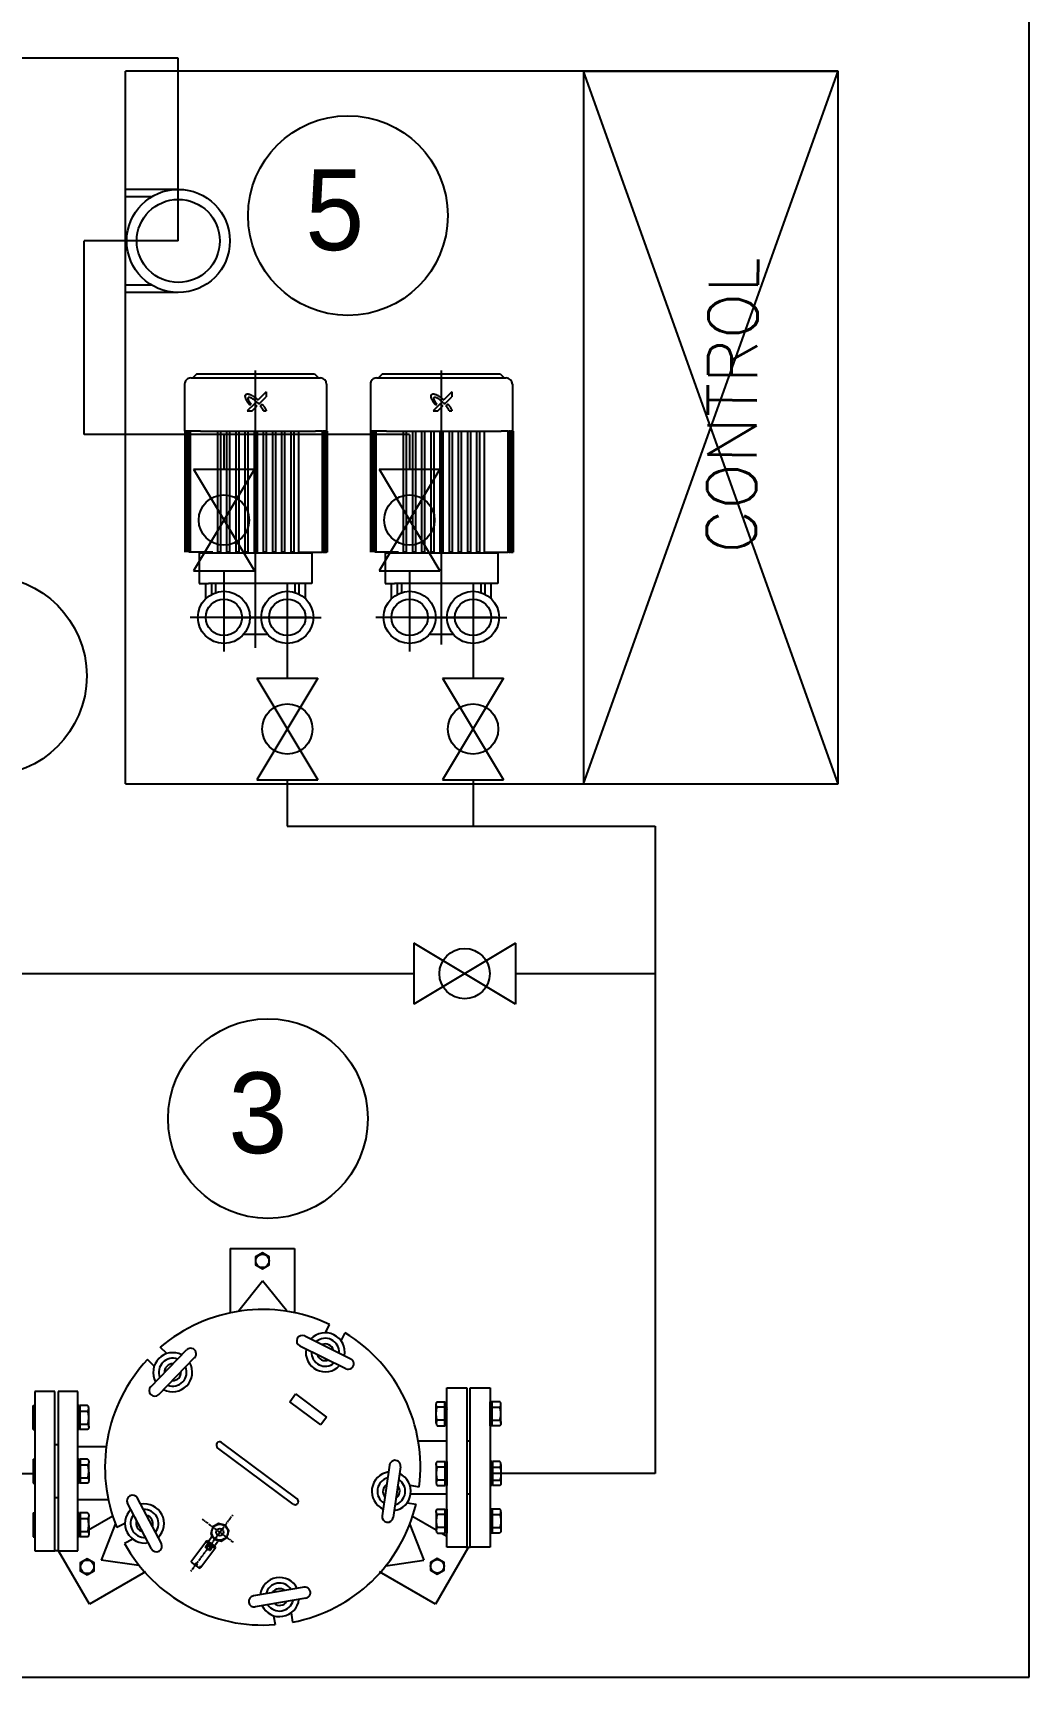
# Model space of a CAD drawing. Header units: millimetres. Extents: x 10903 to 284569, y 2319 to 62017.
# Drawn here: x 114386 to 115365, y 33196 to 34812 of the extents above; entities that cross this region are included whole.
import ezdxf

# ---------------------------------------------------------------- set-up
doc = ezdxf.new("R2010")
doc.units = ezdxf.units.MM
doc.linetypes.add('CENTER', pattern=[2, 1.25, -0.25, 0.25, -0.25])
for name, color, linetype in [('AREA', 2, 'Continuous'), ('CENTER', 8, 'CENTER'), ('GC', 2, 'Continuous'), ('UTIL-RO', 4, 'Continuous'), ('장비', 8, 'Continuous')]:
    doc.layers.add(name, color=color, linetype=linetype)
doc.layers.add('Library', color=210, linetype='Continuous', plot=False)
doc.styles.get("Standard").update_dxf_attribs({"font": 'simple.shx', "bigfont": 'whgtxt.shx'})
doc.styles.add('울릉도B', font='HYWULM.TTF')

# ---------------------------------------------------------------- blocks, each defined once
blk = doc.blocks.new('BA-8E')
for p, q in [((-6, 43), (-6, 42.5)), ((-6, 42.5), (-6, 15.5)), ((-6, 42.5), (-4.6, 42.5)), ((-5, 44), (5, 44)), ((-2, 42.5), (1.4, 42.5)), ((4.9, 42.5), (6, 42.5)), ((6, 43), (6, 42.5)), ((6, 42.5), (6, 15.5)), ((-3, 21.7), (-3, 17)), ((-2.7, 22), (2.7, 22)), ((-1.5, 22), (-1.5, 17.3)), ((1.5, 22), (1.5, 17.3)), ((3, 21.7), (3, 17)), ((-6, 17), (6, 17)), ((-6, 15.5), (6, 15.5)), ((-4, 15.5), (-4, 9.7)), ((-4, 15.2), (4, 15.2)), ((-3, 17.3), (3, 17.3)), ((4, 15.5), (4, 9.7)), ((6, 17), (6, 15.5))]:
    blk.add_line(p, q)
blk.add_lwpolyline([(9.6, 0), (6.8, 6.8), (0, 9.6), (-6.8, 6.8), (-9.6, 0), (-6.8, -6.8), (0, -9.6), (6.8, -6.8)], close=True)
for radius in [8.6, 4]:
    blk.add_circle((0, 0), radius)
for centre, radius, start, end in [((-5, 43), 1, 90, 180), ((5, 43), 1, 0, 90), ((-2.7, 21.7), 0.3, 90, 180), ((2.7, 21.7), 0.3, 360, 90), ((-8, 9.7), 4, 328.8254, 0), ((8, 9.7), 4, 180, 211.1746)]:
    blk.add_arc(centre, radius, start, end)
at = {"layer": 'CENTER'}
for p, q in [((0, 52), (0, -23.2)), ((-18.5, 0), (23.7, 0))]:
    blk.add_line(p, q, dxfattribs=at)
blk = doc.blocks.new('A$C31BA1A71')
at = {"layer": 'Library'}
blk.add_lwpolyline([(10.7, 24.6), (0, 18.5), (0, 6.2), (10.7, 0), (21.3, 6.2), (21.3, 18.5)], close=True, dxfattribs=at)
blk.add_circle((10.7, 12.3), 10.4, dxfattribs=at)
blk = doc.blocks.new('RO SYSTEM')
for p, q in [((546.4, 234.5), (546.4, 268.7)), ((728.9, 234.5), (728.9, 268.7)), ((608.9, 163.2), (608.9, 208.9)), ((791.2, 163.2), (791.2, 208.9)), ((608.9, 29.3), (608.9, 63.4)), ((791.2, 29.3), (791.2, 63.4)), ((608.9, 29.3), (791.2, 29.3)), ((791.2, 29.3), (928.6, 29.3)), ((928.6, 29.3), (928.6, -160.9)), ((836, -160.9), (928.6, -160.9)), ((836, -160.9), (836, -340.3))]:
    blk.add_line(p, q)
at = {"color": 1}
for centre in [(747.9, 701.3), (1024.1, 266.4), (669.3, -185.8)]:
    blk.add_circle(centre, 98.1, dxfattribs=at)
at = {"layer": 'AREA'}
for p, q in [((725.2, 1187), (723.7, 1196.1)), ((742.4, 1189.7), (740.9, 1198.4)), ((710.7, 1172.5), (760.4, 1181.1)), ((551.6, 1123.2), (583.2, 1178.3)), ((583.2, 1178.3), (638.2, 1146.7)), ((712.5, 1161.7), (762.2, 1170.3)), ((727.2, 1175.3), (727.2, 1175.4)), ((744.3, 1178.2), (744.3, 1178.3)), ((868.4, 1146.5), (923.3, 1178.3)), ((923.3, 1178.3), (953.6, 1126.1)), ((632.1, 1140.7), (594.9, 1135)), ((608.6, 1100.2), (594.9, 1135)), ((874.8, 1140.5), (911.8, 1135)), ((898.2, 1099.9), (911.8, 1135)), ((529.6, 965.7), (529.6, 1122.3)), ((529.6, 1122.3), (549.2, 1122.3)), ((549.2, 1122.3), (549.2, 965.7)), ((552.4, 1122.3), (549.2, 1122.3)), ((553.3, 1122.3), (551.6, 1123.2)), ((552.4, 965.7), (552.4, 1122.3)), ((552.4, 1122.3), (572, 1122.3)), ((572, 1122.3), (572, 965.7)), ((852.6, 1118.9), (876.1, 1074.2)), ((862.3, 1124), (885.8, 1079.3)), ((880.6, 1114.6), (888.8, 1118.8)), ((934.6, 1126.1), (934.6, 969.5)), ((954.2, 1126.1), (934.6, 1126.1)), ((954.2, 969.5), (954.2, 1126.1)), ((954.2, 1126.1), (957.4, 1126.1)), ((957.4, 1126.1), (957.4, 969.5)), ((977, 1126.1), (957.4, 1126.1)), ((977, 969.5), (977, 1126.1)), ((519, 1087.6), (519, 1105.8)), ((520.3, 1108.5), (527.5, 1108.5)), ((527.5, 1103.1), (520.3, 1103.1)), ((527.5, 1084.9), (527.5, 1108.5)), ((528, 1084.9), (528, 1108.5)), ((528, 1108.5), (529.6, 1108.5)), ((529.4, 1103), (528.2, 1099)), ((529.4, 1101.4), (528.2, 1097.4)), ((529.6, 1084.9), (529.6, 1108.5)), ((577.3, 1108.5), (572, 1111.6)), ((573.6, 1108.5), (572, 1108.5)), ((572, 1084.9), (572, 1108.5)), ((572.2, 1103), (573.4, 1099)), ((572.2, 1101.4), (573.4, 1097.4)), ((573.6, 1084.9), (573.6, 1108.5)), ((574.1, 1084.9), (574.1, 1108.5)), ((581.3, 1108.5), (574.1, 1108.5)), ((574.1, 1103.1), (581.3, 1103.1)), ((582.5, 1087.6), (582.5, 1105.8)), ((606.7, 1091.7), (582.5, 1105.5)), ((870.1, 1109.1), (870.1, 1109.1)), ((888.4, 1099.1), (896.3, 1103.2)), ((924.1, 1105.4), (900.3, 1091.6)), ((924.1, 1092.4), (924, 1109.6)), ((925.3, 1112.3), (932.5, 1112.3)), ((932.5, 1106.9), (925.3, 1106.9)), ((932.5, 1088.7), (932.5, 1112.3)), ((933, 1110.6), (932.5, 1110.3)), ((933, 1088.7), (933, 1112.3)), ((933, 1112.3), (934.6, 1112.3)), ((934.4, 1106.9), (933.1, 1102.8)), ((934.4, 1105.3), (933.1, 1101.2)), ((934.6, 1088.7), (934.6, 1112.3)), ((978.6, 1112.3), (977, 1112.3)), ((977, 1088.7), (977, 1112.3)), ((977.2, 1106.9), (978.4, 1102.8)), ((977.2, 1105.3), (978.4, 1101.2)), ((978.6, 1088.7), (978.6, 1112.3)), ((527.5, 1090.3), (520.3, 1090.3)), ((520.3, 1084.9), (527.5, 1084.9)), ((528, 1084.9), (529.6, 1084.9)), ((573.6, 1084.9), (572, 1084.9)), ((574.1, 1090.3), (581.3, 1090.3)), ((581.3, 1084.9), (574.1, 1084.9)), ((617.6, 1043.3), (624.8, 1093.2)), ((628.5, 1041.7), (635.7, 1091.6)), ((878.1, 1093.7), (878.2, 1093.8)), ((924, 1091.4), (924, 1092.4)), ((932.5, 1094.1), (925.3, 1094.1)), ((925.3, 1088.7), (932.5, 1088.7)), ((933, 1088.7), (934.6, 1088.7)), ((978.6, 1088.7), (977, 1088.7)), ((552.4, 1070.1), (549.2, 1070.1)), ((549.2, 1070.1), (549.2, 1017.9)), ((607.7, 1070.1), (572, 1070.1)), ((572, 1070.1), (572, 1017.9)), ((611.1, 1078.8), (602.4, 1080.1)), ((622.7, 1077.1), (622.5, 1077.1)), ((719.3, 1074.9), (793.6, 1019.6)), ((723.1, 1080), (797.4, 1024.7)), ((904.7, 1076), (934.6, 1076)), ((934.6, 1073.9), (934.6, 1021.7)), ((954.2, 1073.9), (957.4, 1073.9)), ((957.4, 1073.9), (957.4, 1021.7)), ((519, 1041), (519, 1059.2)), ((520.3, 1061.9), (527.4, 1061.9)), ((527.4, 1056.5), (520.3, 1056.5)), ((527.4, 1038.3), (527.4, 1061.9)), ((528, 1038.3), (528, 1061.9)), ((528, 1061.9), (529.6, 1061.9)), ((529.4, 1056.4), (528.1, 1052.3)), ((529.4, 1054.8), (528.1, 1050.7)), ((529.6, 1038.3), (529.6, 1061.9)), ((573.6, 1061.9), (572, 1061.9)), ((572, 1038.3), (572, 1061.9)), ((572.2, 1056.4), (573.4, 1052.3)), ((572.2, 1054.8), (573.4, 1050.7)), ((573.6, 1038.3), (573.6, 1061.9)), ((574.1, 1038.3), (574.1, 1061.9)), ((581.3, 1061.9), (574.1, 1061.9)), ((574.1, 1056.5), (581.3, 1056.5)), ((582.5, 1041), (582.5, 1059.2)), ((608.4, 1061.6), (599.2, 1063)), ((620.1, 1059.9), (620, 1059.9)), ((752.7, 1050.1), (752.7, 1050.1)), ((924.1, 1039.7), (924, 1056.9)), ((925.3, 1059.6), (932.5, 1059.6)), ((932.5, 1054.2), (925.3, 1054.2)), ((932.5, 1036), (932.5, 1059.6)), ((933, 1036), (933, 1059.6)), ((933, 1059.6), (934.6, 1059.6)), ((934.4, 1054.2), (933.1, 1050.1)), ((934.4, 1052.5), (933.1, 1048.5)), ((934.6, 1036), (934.6, 1059.6)), ((978.6, 1059.6), (977, 1059.6)), ((977, 1036), (977, 1059.6)), ((977.2, 1054.2), (978.4, 1050.1)), ((977.2, 1052.5), (978.4, 1048.5)), ((978.6, 1036), (978.6, 1059.6)), ((527.4, 1043.7), (520.3, 1043.7)), ((520.3, 1038.3), (527.4, 1038.3)), ((528, 1038.3), (529.6, 1038.3)), ((573.6, 1038.3), (572, 1038.3)), ((574.1, 1043.7), (581.3, 1043.7)), ((581.3, 1038.3), (574.1, 1038.3)), ((924, 1038.7), (924, 1039.6)), ((932.5, 1041.4), (925.3, 1041.4)), ((925.3, 1036), (932.5, 1036)), ((933, 1036), (934.6, 1036)), ((978.6, 1036), (977, 1036)), ((552.4, 1017.9), (549.2, 1017.9)), ((599.7, 1017.9), (572, 1017.9)), ((906.8, 1023.8), (934.6, 1023.8)), ((954.2, 1021.7), (957.4, 1021.7)), ((520.3, 1003.1), (527.5, 1003.1)), ((527.5, 1003.1), (527.5, 979.5)), ((528, 1003.1), (528, 979.5)), ((528, 1003.1), (529.6, 1003.1)), ((529.6, 1003.1), (529.6, 979.5)), ((573.6, 1003.1), (572, 1003.1)), ((572, 1003.1), (572, 979.5)), ((573.6, 1003.1), (573.6, 979.5)), ((574.1, 1003.1), (574.1, 979.5)), ((581.3, 1003.1), (574.1, 1003.1)), ((690.3, 994.6), (696, 1002.2)), ((696, 1002.2), (726.5, 979.5)), ((924, 1004.2), (924, 986)), ((925.3, 1006.9), (932.5, 1006.9)), ((932.5, 1001.5), (925.3, 1001.5)), ((932.5, 1006.9), (932.5, 983.3)), ((933, 1006.9), (933, 983.3)), ((933, 1006.9), (934.6, 1006.9)), ((934.6, 1006.9), (934.6, 983.3)), ((978.6, 1006.9), (977, 1006.9)), ((977, 1006.9), (977, 983.3)), ((978.6, 1006.9), (978.6, 983.3)), ((519, 1000.4), (519, 982.2)), ((527.5, 997.7), (520.3, 997.7)), ((529.4, 986.6), (528.2, 990.6)), ((529.4, 985), (528.2, 989)), ((572.2, 986.6), (573.4, 990.6)), ((572.2, 985), (573.4, 989)), ((574.1, 997.7), (581.3, 997.7)), ((582.5, 1000.4), (582.5, 982.2)), ((720.8, 971.8), (690.3, 994.6)), ((932.5, 988.7), (925.3, 988.7)), ((934.4, 990.4), (933.1, 994.4)), ((934.4, 988.8), (933.1, 992.8)), ((977.2, 990.4), (978.4, 994.4)), ((977.2, 988.8), (978.4, 992.8)), ((527.5, 984.9), (520.3, 984.9)), ((520.3, 979.5), (527.5, 979.5)), ((528, 979.5), (529.6, 979.5)), ((573.6, 979.5), (572, 979.5)), ((574.1, 984.9), (581.3, 984.9)), ((581.3, 979.5), (574.1, 979.5)), ((726.5, 979.5), (720.8, 971.8)), ((855.2, 972.4), (820, 936.2)), ((925.3, 983.3), (932.5, 983.3)), ((933, 983.3), (934.6, 983.3)), ((934.6, 969.5), (954.2, 969.5)), ((957.4, 969.5), (977, 969.5)), ((978.6, 983.3), (977, 983.3)), ((549.2, 965.7), (529.6, 965.7)), ((572, 965.7), (552.4, 965.7)), ((863, 964.7), (827.8, 928.6)), ((711.8, 914.9), (666.5, 937.2)), ((716.6, 924.7), (671.4, 947)), ((839.1, 940.4), (839.2, 940.3)), ((851.2, 952.8), (851.3, 952.7)), ((859.7, 944.5), (866.3, 938)), ((681.2, 930.1), (681.2, 930)), ((696.8, 922.4), (696.7, 922.3)), ((847.4, 932.2), (853.7, 926)), ((676, 919.7), (672.1, 911.7)), ((691.5, 911.8), (687.4, 903.5)), ((721.7, 828.8), (721.7, 892.1)), ((729.8, 889.9), (753.4, 860.6)), ((776.6, 889.8), (753.4, 860.6)), ((785.2, 828.9), (785.2, 892.2)), ((785.2, 828.9), (721.7, 828.8)), ((888, 372.4), (187.8, 372.4)), ((187.8, 372.4), (187.8, -327.6)), ((187.8, 372.4), (437.8, -327.6)), ((437.8, 372.4), (187.8, -327.6)), ((437.8, -327.6), (437.8, 372.4)), ((888, 372.4), (888, -327.6)), ((546.4, 175.6), (546.4, 242.3)), ((577.5, 235.6), (577.5, -33.5)), ((608.7, 175.6), (608.7, 242.3)), ((728.9, 175.6), (728.9, 242.3)), ((760.1, 238.8), (760.1, -33.5)), ((791.2, 175.6), (791.2, 242.3)), ((589.2, 225.5), (565.9, 225.5)), ((771.7, 225.5), (748.4, 225.5)), ((608.7, 208.9), (513.2, 208.9)), ((522.8, 208.9), (641.9, 208.9)), ((791.2, 208.9), (695.7, 208.9)), ((705.3, 208.9), (824.4, 208.9)), ((528.6, 190.5), (528.6, 175.5)), ((534.6, 186.2), (534.6, 175.5)), ((538.5, 184.6), (538.5, 175.5)), ((616.5, 184.6), (616.5, 175.5)), ((620.5, 186.2), (620.5, 175.5)), ((626.5, 190.5), (626.5, 175.5)), ((711.1, 190.5), (711.1, 175.5)), ((717.1, 186.2), (717.1, 175.5)), ((721.1, 184.6), (721.1, 175.5)), ((799.1, 184.6), (799.1, 175.5)), ((803, 186.2), (803, 175.5)), ((809, 190.5), (809, 175.5)), ((522.2, 145.5), (522.2, 175.5)), ((522.2, 175.5), (523.3, 175.5)), ((523.3, 175.5), (531.3, 175.5)), ((531.3, 175.5), (623.7, 175.5)), ((631.7, 175.5), (623.7, 175.5)), ((632.9, 175.5), (631.7, 175.5)), ((632.9, 145.5), (632.9, 175.5)), ((704.7, 145.5), (704.7, 175.5)), ((704.7, 175.5), (705.9, 175.5)), ((705.9, 175.5), (713.9, 175.5)), ((713.9, 175.5), (806.3, 175.5)), ((814.3, 175.5), (806.3, 175.5)), ((815.4, 175.5), (814.3, 175.5)), ((815.4, 145.5), (815.4, 175.5)), ((521.1, 145.5), (521.1, 144.9)), ((523.3, 145.5), (522.2, 145.5)), ((531.3, 145.5), (523.3, 145.5)), ((632.9, 145.5), (531.3, 145.5)), ((703.7, 145.5), (703.7, 144.9)), ((705.9, 145.5), (704.7, 145.5)), ((713.9, 145.5), (705.9, 145.5)), ((815.4, 145.5), (713.9, 145.5)), ((507, 26.1), (507, 144.9)), ((507, 144.9), (507, 144.9)), ((507.2, 144.9), (507, 144.9)), ((507, 26.1), (507, 144.9)), ((507.2, 144.9), (507.4, 144.9)), ((507.2, 26.1), (507.2, 144.9)), ((507.4, 26.1), (507.4, 144.9)), ((508, 144.9), (507.4, 144.9)), ((508, 144.9), (508.4, 144.9)), ((508, 26.1), (508, 144.9)), ((508.4, 26.1), (508.4, 144.9)), ((509.4, 144.9), (508.4, 144.9)), ((509.4, 144.9), (509.9, 144.9)), ((509.4, 26.1), (509.4, 144.9)), ((509.9, 26.1), (509.9, 144.9)), ((511.3, 144.9), (509.9, 144.9)), ((511.3, 144.9), (512.1, 144.9)), ((511.3, 26.1), (511.3, 144.9)), ((512.1, 26.1), (512.1, 144.9)), ((535.4, 144.9), (512.1, 144.9)), ((535.4, 26.1), (535.4, 144.9)), ((540, 144.9), (543, 144.9)), ((540, 26.1), (540, 144.9)), ((543, 26.1), (543, 144.9)), ((549, 144.9), (552, 144.9)), ((549, 26.1), (549, 144.9)), ((552, 26.1), (552, 144.9)), ((558, 144.9), (561, 144.9)), ((558, 26.1), (558, 144.9)), ((561, 26.1), (561, 144.9)), ((567, 144.9), (570, 144.9)), ((567, 26.1), (567, 144.9)), ((570, 26.1), (570, 144.9)), ((576, 144.9), (579, 144.9)), ((576, 26.1), (576, 144.9)), ((579, 26.1), (579, 144.9)), ((585, 144.9), (588, 144.9)), ((585, 26.1), (585, 144.9)), ((588, 26.1), (588, 144.9)), ((594, 144.9), (597, 144.9)), ((594, 26.1), (594, 144.9)), ((597, 26.1), (597, 144.9)), ((603, 144.9), (606, 144.9)), ((603, 26.1), (603, 144.9)), ((606, 26.1), (606, 144.9)), ((612, 144.9), (615, 144.9)), ((612, 26.1), (612, 144.9)), ((615, 26.1), (615, 144.9)), ((619.7, 144.9), (642.9, 144.9)), ((641.9, 26.1), (641.9, 144.9)), ((642.7, 26.1), (642.7, 144.9)), ((644.1, 26.1), (644.1, 144.9)), ((644.7, 26.1), (644.7, 144.9)), ((645.6, 26.1), (645.6, 144.9)), ((646, 26.1), (646, 144.9)), ((646.6, 26.1), (646.6, 144.9)), ((646.8, 26.1), (646.8, 144.9)), ((647, 26.1), (647, 144.9)), ((647, 26.1), (647, 144.9)), ((689.6, 26.1), (689.6, 144.9)), ((689.6, 144.9), (689.6, 144.9)), ((689.8, 144.9), (689.6, 144.9)), ((689.6, 26.1), (689.6, 144.9)), ((689.8, 144.9), (690, 144.9)), ((689.8, 26.1), (689.8, 144.9)), ((690, 26.1), (690, 144.9)), ((690.5, 144.9), (690, 144.9)), ((690.5, 144.9), (690.9, 144.9)), ((690.5, 26.1), (690.5, 144.9)), ((690.9, 26.1), (690.9, 144.9)), ((691.9, 144.9), (690.9, 144.9)), ((691.9, 144.9), (692.5, 144.9)), ((691.9, 26.1), (691.9, 144.9)), ((692.5, 26.1), (692.5, 144.9)), ((693.9, 144.9), (692.5, 144.9)), ((693.9, 144.9), (694.7, 144.9)), ((693.9, 26.1), (693.9, 144.9)), ((694.7, 26.1), (694.7, 144.9)), ((717.9, 144.9), (694.7, 144.9)), ((717.9, 26.1), (717.9, 144.9)), ((722.6, 144.9), (725.6, 144.9)), ((722.6, 26.1), (722.6, 144.9)), ((725.6, 26.1), (725.6, 144.9)), ((731.6, 144.9), (734.6, 144.9)), ((731.6, 26.1), (731.6, 144.9)), ((734.6, 26.1), (734.6, 144.9)), ((740.6, 144.9), (743.6, 144.9)), ((740.6, 26.1), (740.6, 144.9)), ((743.6, 26.1), (743.6, 144.9)), ((749.6, 144.9), (752.6, 144.9)), ((749.6, 26.1), (749.6, 144.9)), ((752.6, 26.1), (752.6, 144.9)), ((758.6, 144.9), (761.6, 144.9)), ((758.6, 26.1), (758.6, 144.9)), ((761.6, 26.1), (761.6, 144.9)), ((767.6, 144.9), (770.6, 144.9)), ((767.6, 26.1), (767.6, 144.9)), ((770.6, 26.1), (770.6, 144.9)), ((776.6, 144.9), (779.6, 144.9)), ((776.6, 26.1), (776.6, 144.9)), ((779.6, 26.1), (779.6, 144.9)), ((785.6, 144.9), (788.6, 144.9)), ((785.6, 26.1), (785.6, 144.9)), ((788.6, 26.1), (788.6, 144.9)), ((794.6, 144.9), (797.6, 144.9)), ((794.6, 26.1), (794.6, 144.9)), ((797.6, 26.1), (797.6, 144.9)), ((802.2, 144.9), (825.5, 144.9)), ((824.4, 26.1), (824.4, 144.9)), ((825.2, 26.1), (825.2, 144.9)), ((826.6, 26.1), (826.6, 144.9)), ((827.2, 26.1), (827.2, 144.9)), ((828.2, 26.1), (828.2, 144.9)), ((828.6, 26.1), (828.6, 144.9)), ((829.2, 26.1), (829.2, 144.9)), ((829.3, 26.1), (829.3, 144.9)), ((829.5, 26.1), (829.5, 144.9)), ((829.5, 26.1), (829.5, 144.9)), ((507, 26.1), (507.2, 26.1)), ((507, 26.1), (507, 26.1)), ((507.4, 26.1), (507.2, 26.1)), ((507.4, 26.1), (508, 26.1)), ((507.8, -20.3), (507.8, 26.1)), ((508.4, 26.1), (508, 26.1)), ((508.4, 26.1), (509.4, 26.1)), ((509.9, 26.1), (509.4, 26.1)), ((509.9, 26.1), (511.3, 26.1)), ((512.1, 26.1), (511.3, 26.1)), ((512.1, 26.1), (518.7, 26.1)), ((540, 26.1), (518.7, 26.1)), ((543, 26.1), (540, 26.1)), ((549, 26.1), (543, 26.1)), ((552, 26.1), (549, 26.1)), ((558, 26.1), (552, 26.1)), ((561, 26.1), (558, 26.1)), ((567, 26.1), (561, 26.1)), ((570, 26.1), (567, 26.1)), ((576, 26.1), (570, 26.1)), ((579, 26.1), (576, 26.1)), ((585, 26.1), (579, 26.1)), ((588, 26.1), (585, 26.1)), ((594, 26.1), (588, 26.1)), ((597, 26.1), (594, 26.1)), ((603, 26.1), (597, 26.1)), ((606, 26.1), (603, 26.1)), ((612, 26.1), (606, 26.1)), ((615, 26.1), (612, 26.1)), ((631.6, 26.1), (615, 26.1)), ((631.6, 26.1), (647.3, 26.1)), ((647.3, -20.3), (647.3, 26.1)), ((689.6, 26.1), (689.8, 26.1)), ((689.6, 26.1), (689.6, 26.1)), ((690, 26.1), (689.8, 26.1)), ((690, 26.1), (690.5, 26.1)), ((690.3, -20.3), (690.3, 26.1)), ((690.9, 26.1), (690.5, 26.1)), ((690.9, 26.1), (691.9, 26.1)), ((692.5, 26.1), (691.9, 26.1)), ((692.5, 26.1), (693.9, 26.1)), ((694.7, 26.1), (693.9, 26.1)), ((694.7, 26.1), (701.3, 26.1)), ((722.6, 26.1), (701.3, 26.1)), ((725.6, 26.1), (722.6, 26.1)), ((731.6, 26.1), (725.6, 26.1)), ((734.6, 26.1), (731.6, 26.1)), ((740.6, 26.1), (734.6, 26.1)), ((743.6, 26.1), (740.6, 26.1)), ((749.6, 26.1), (743.6, 26.1)), ((752.6, 26.1), (749.6, 26.1)), ((758.6, 26.1), (752.6, 26.1)), ((761.6, 26.1), (758.6, 26.1)), ((767.6, 26.1), (761.6, 26.1)), ((770.6, 26.1), (767.6, 26.1)), ((776.6, 26.1), (770.6, 26.1)), ((779.6, 26.1), (776.6, 26.1)), ((785.6, 26.1), (779.6, 26.1)), ((788.6, 26.1), (785.6, 26.1)), ((794.6, 26.1), (788.6, 26.1)), ((797.6, 26.1), (794.6, 26.1)), ((814.2, 26.1), (797.6, 26.1)), ((814.2, 26.1), (829.8, 26.1)), ((829.8, -20.3), (829.8, 26.1)), ((569.8, 6), (567.1, 6)), ((571.2, -0.6), (573, 1.2)), ((580.9, 6), (576.4, 1.5)), ((578.8, -0.9), (585.7, 6)), ((585.7, 6), (580.9, 6)), ((583.1, 0.4), (582.1, -0.6)), ((752.3, 6), (749.6, 6)), ((753.7, -0.6), (755.5, 1.2)), ((763.4, 6), (758.9, 1.5)), ((761.3, -0.9), (768.3, 6)), ((768.3, 6), (763.4, 6)), ((765.6, 0.4), (764.6, -0.6)), ((574.3, -0.5), (567.1, -7.8)), ((567.1, -12.6), (575, -4.7)), ((567.1, -12.6), (567.1, -7.8)), ((574.3, -0.5), (575.5, -1.7)), ((756.9, -0.5), (749.6, -7.8)), ((749.6, -12.6), (757.6, -4.7)), ((749.6, -12.6), (749.6, -7.8)), ((756.9, -0.5), (758, -1.7)), ((641.3, -26.3), (513.8, -26.3)), ((519.8, -30.3), (515.8, -26.3)), ((635.3, -30.3), (519.8, -30.3)), ((635.3, -30.3), (639.3, -26.3)), ((823.8, -26.3), (696.3, -26.3)), ((702.3, -30.3), (698.3, -26.3)), ((817.8, -30.3), (702.3, -30.3)), ((817.8, -30.3), (821.8, -26.3)), ((836, -110.3), (888, -110.3)), ((836, -110.3), (888, -110.3)), ((862.1, -117.5), (888, -117.5)), ((862.1, -117.5), (888, -117.5)), ((862.3, -204.2), (888, -204.2)), ((836, -211.6), (888, -211.6)), ((187.8, -327.6), (437.8, -327.6)), ((437.8, -327.6), (187.8, -327.6)), ((437.8, -327.6), (888, -327.6))]:
    blk.add_line(p, q, dxfattribs=at)
for points in [[(581.5, 1149), (574.8, 1145.1), (574.8, 1137.3), (581.5, 1133.4), (588.3, 1137.3), (588.3, 1145.1)], [(925.5, 1149.5), (918.7, 1145.6), (918.7, 1137.8), (925.5, 1133.9), (932.3, 1137.8), (932.3, 1145.6)]]:
    blk.add_lwpolyline(points, close=True, dxfattribs=at)
for points in [[(520.3, 1103.1, -0.180912), (519.9, 1103.3, -0.10298), (519.4, 1103.9, -0.0625), (519.1, 1104.7, -0.048725), (519, 1105.8, -0.048725), (519.1, 1106.9, -0.0625), (519.4, 1107.7, -0.10298), (519.9, 1108.3, -0.180912), (520.3, 1108.5, -0.180912)], [(520.3, 1090.3, -0.287816), (520, 1090.5, -0.063192), (519.4, 1092.2, -0.028693), (519.2, 1094.1, -0.020666), (519, 1096.7, -0.020666), (519.2, 1099.4, -0.028693), (519.4, 1101.2, -0.063192), (520, 1102.9, -0.287816), (520.3, 1103.1, -0.287816)], [(581.3, 1103.1, 0.180912), (581.7, 1103.3, 0.10298), (582.2, 1103.9, 0.0625), (582.4, 1104.7, 0.048725), (582.5, 1105.8, 0.048725), (582.4, 1106.9, 0.0625), (582.2, 1107.7, 0.10298), (581.7, 1108.3, 0.180912), (581.3, 1108.5, 0.180912)], [(581.3, 1090.3, 0.287816), (581.6, 1090.5, 0.063192), (582.2, 1092.2, 0.028693), (582.4, 1094.1, 0.020666), (582.5, 1096.7, 0.020666), (582.4, 1099.4, 0.028693), (582.2, 1101.2, 0.063192), (581.6, 1102.9, 0.287816), (581.3, 1103.1, 0.287816)], [(925.3, 1106.9, -0.180912), (924.9, 1107.1, -0.10298), (924.4, 1107.7, -0.0625), (924.1, 1108.5, -0.048725), (924, 1109.6, -0.048725), (924.1, 1110.7, -0.0625), (924.4, 1111.5, -0.10298), (924.9, 1112.2, -0.180912), (925.3, 1112.3, -0.180912)], [(925.3, 1106.9, 0.287816), (925, 1106.7, 0.063192), (924.4, 1105.1, 0.028693), (924.2, 1103.2, 0.020666), (924, 1100.5, 0.020666), (924.2, 1097.9, 0.028693), (924.4, 1096, 0.063192), (925, 1094.3, 0.287816), (925.3, 1094.1, 0.287816)], [(520.3, 1090.3, 0.180912), (519.9, 1090.1, 0.10298), (519.4, 1089.5, 0.0625), (519.1, 1088.7, 0.048725), (519, 1087.6, 0.048725), (519.1, 1086.5, 0.0625), (519.4, 1085.7, 0.10298), (519.9, 1085.1, 0.180912), (520.3, 1084.9, 0.180912)], [(581.3, 1090.3, -0.180912), (581.7, 1090.1, -0.10298), (582.2, 1089.5, -0.0625), (582.4, 1088.7, -0.048725), (582.5, 1087.6, -0.048725), (582.4, 1086.5, -0.0625), (582.2, 1085.7, -0.10298), (581.7, 1085.1, -0.180912), (581.3, 1084.9, -0.180912)], [(925.3, 1088.7, -0.180912), (924.8, 1088.9, -0.10298), (924.4, 1089.5, -0.0625), (924.1, 1090.3, -0.048725), (924, 1091.4, -0.048725), (924.1, 1092.5, -0.0625), (924.4, 1093.3, -0.10298), (924.8, 1094, -0.180912), (925.3, 1094.1, -0.180912)], [(925.3, 1094.1, 0.050041), (925.2, 1094.1, 0.050041)], [(925.3, 1094.1, -0.096099), (925.2, 1094.1, -0.096099)], [(520.3, 1056.5, -0.180912), (519.9, 1056.6, -0.10298), (519.4, 1057.3, -0.0625), (519.1, 1058.1, -0.048725), (519, 1059.2, -0.048725), (519.1, 1060.3, -0.0625), (519.4, 1061.1, -0.10298), (519.9, 1061.7, -0.180912), (520.3, 1061.9, -0.180912)], [(520.3, 1043.7, -0.287816), (520, 1043.9, -0.063192), (519.4, 1045.5, -0.028693), (519.1, 1047.4, -0.020666), (519, 1050.1, -0.020666), (519.1, 1052.7, -0.028693), (519.4, 1054.6, -0.063192), (520, 1056.3, -0.287816), (520.3, 1056.5, -0.287816)], [(581.3, 1056.5, 0.180912), (581.7, 1056.6, 0.10298), (582.2, 1057.3, 0.0625), (582.4, 1058.1, 0.048725), (582.5, 1059.2, 0.048725), (582.4, 1060.3, 0.0625), (582.2, 1061.1, 0.10298), (581.7, 1061.7, 0.180912), (581.3, 1061.9, 0.180912)], [(581.3, 1043.7, 0.287816), (581.6, 1043.9, 0.063192), (582.2, 1045.5, 0.028693), (582.4, 1047.4, 0.020666), (582.5, 1050.1, 0.020666), (582.4, 1052.7, 0.028693), (582.2, 1054.6, 0.063192), (581.6, 1056.3, 0.287816), (581.3, 1056.5, 0.287816)], [(925.3, 1054.2, -0.180912), (924.9, 1054.4, -0.10298), (924.4, 1055, -0.0625), (924.1, 1055.8, -0.048725), (924, 1056.9, -0.048725), (924.1, 1058, -0.0625), (924.4, 1058.8, -0.10298), (924.9, 1059.4, -0.180912), (925.3, 1059.6, -0.180912)], [(925.3, 1054.2, 0.287816), (925, 1054, 0.063192), (924.4, 1052.4, 0.028693), (924.2, 1050.5, 0.020666), (924, 1047.8, 0.020666), (924.2, 1045.2, 0.028693), (924.4, 1043.3, 0.063192), (925, 1041.6, 0.287816), (925.3, 1041.4, 0.287816)], [(520.3, 1043.7, 0.180912), (519.9, 1043.5, 0.10298), (519.4, 1042.9, 0.0625), (519.1, 1042.1, 0.048725), (519, 1041, 0.048725), (519.1, 1039.9, 0.0625), (519.4, 1039.1, 0.10298), (519.9, 1038.4, 0.180912), (520.3, 1038.3, 0.180912)], [(581.3, 1043.7, -0.180912), (581.7, 1043.5, -0.10298), (582.2, 1042.9, -0.0625), (582.4, 1042.1, -0.048725), (582.5, 1041, -0.048725), (582.4, 1039.9, -0.0625), (582.2, 1039.1, -0.10298), (581.7, 1038.4, -0.180912), (581.3, 1038.3, -0.180912)], [(925.3, 1036, -0.180912), (924.8, 1036.2, -0.10298), (924.4, 1036.8, -0.0625), (924.1, 1037.6, -0.048725), (924, 1038.7, -0.048725), (924.1, 1039.8, -0.0625), (924.4, 1040.6, -0.10298), (924.8, 1041.2, -0.180912), (925.3, 1041.4, -0.180912)], [(925.3, 1041.4, 0.050041), (925.2, 1041.4, 0.050041)], [(925.3, 1041.4, -0.096099), (925.2, 1041.4, -0.096099)], [(520.3, 997.7, -0.180912), (519.9, 997.9, -0.10298), (519.4, 998.5, -0.0625), (519.1, 999.3, -0.048725), (519, 1000.4, -0.048725), (519.1, 1001.5, -0.0625), (519.4, 1002.3, -0.10298), (519.9, 1002.9, -0.180912), (520.3, 1003.1, -0.180912)], [(581.3, 997.7, 0.180912), (581.7, 997.9, 0.10298), (582.2, 998.5, 0.0625), (582.4, 999.3, 0.048725), (582.5, 1000.4, 0.048725), (582.4, 1001.5, 0.0625), (582.2, 1002.3, 0.10298), (581.7, 1002.9, 0.180912), (581.3, 1003.1, 0.180912)], [(925.3, 1001.5, -0.180912), (924.9, 1001.7, -0.10298), (924.4, 1002.3, -0.0625), (924.1, 1003.1, -0.048725), (924, 1004.2, -0.048725), (924.1, 1005.3, -0.0625), (924.4, 1006.1, -0.10298), (924.9, 1006.7, -0.180912), (925.3, 1006.9, -0.180912)], [(925.3, 1001.5, 0.287816), (925, 1001.3, 0.063192), (924.4, 999.6, 0.028693), (924.2, 997.8, 0.020666), (924, 995.1, 0.020666), (924.2, 992.5, 0.028693), (924.4, 990.6, 0.063192), (925, 988.9, 0.287816), (925.3, 988.7, 0.287816)], [(520.3, 997.7, 0.287816), (520, 997.5, 0.063192), (519.4, 995.8, 0.028693), (519.2, 993.9, 0.020666), (519, 991.3, 0.020666), (519.2, 988.7, 0.028693), (519.4, 986.8, 0.063192), (520, 985.1, 0.287816), (520.3, 984.9, 0.287816)], [(581.3, 997.7, -0.287816), (581.6, 997.5, -0.063192), (582.2, 995.8, -0.028693), (582.4, 993.9, -0.020666), (582.5, 991.3, -0.020666), (582.4, 988.7, -0.028693), (582.2, 986.8, -0.063192), (581.6, 985.1, -0.287816), (581.3, 984.9, -0.287816)], [(925.3, 988.7, 0.180912), (924.9, 988.6, 0.10298), (924.4, 987.9, 0.0625), (924.1, 987.1, 0.048725), (924, 986, 0.048725), (924.1, 984.9, 0.0625), (924.4, 984.1, 0.10298), (924.9, 983.5, 0.180912), (925.3, 983.3, 0.180912)], [(520.3, 984.9, 0.180912), (519.9, 984.7, 0.10298), (519.4, 984.1, 0.0625), (519.1, 983.3, 0.048725), (519, 982.2, 0.048725), (519.1, 981.1, 0.0625), (519.4, 980.3, 0.10298), (519.9, 979.7, 0.180912), (520.3, 979.5, 0.180912)], [(581.3, 984.9, -0.180912), (581.7, 984.7, -0.10298), (582.2, 984.1, -0.0625), (582.4, 983.3, -0.048725), (582.5, 982.2, -0.048725), (582.4, 981.1, -0.0625), (582.2, 980.3, -0.10298), (581.7, 979.7, -0.180912), (581.3, 979.5, -0.180912)]]:
    blk.add_lwpolyline(points, format="xyb", dxfattribs=at)
at = {"layer": 'AREA', "flags": 128}
for points in [[(571.2, -0.6), (570.9, -0.4), (570.7, -0.1), (570.5, 0.2), (570.2, 0.5), (570, 0.7), (569.8, 1), (569.6, 1.3), (569.3, 1.6), (569.1, 1.9), (568.9, 2.2), (568.7, 2.4), (568.5, 2.8), (568.4, 3.1), (568.2, 3.3), (568.1, 3.6), (567.9, 3.9), (567.8, 4.2), (567.7, 4.5), (567.6, 4.7), (567.5, 5), (567.4, 5.2), (567.3, 5.5), (567.2, 5.8), (567.1, 6)], [(569.8, 6), (569.9, 5.8), (570, 5.6), (570.1, 5.4), (570.2, 5.1), (570.3, 4.9), (570.4, 4.7), (570.5, 4.4), (570.7, 4.2), (570.8, 4), (570.9, 3.8), (571.1, 3.6), (571.2, 3.4), (571.4, 3.1), (571.5, 3), (571.6, 2.8), (571.8, 2.6), (571.9, 2.4), (572.1, 2.2), (572.2, 2), (572.4, 1.9), (572.5, 1.7), (572.6, 1.5), (572.8, 1.3), (573, 1.2)], [(577.5, 0.2), (577.5, 0.3), (577.4, 0.3), (577.4, 0.4), (577.3, 0.4), (577.3, 0.5), (577.2, 0.5), (577.2, 0.6), (577.1, 0.6), (577.1, 0.7), (577.1, 0.7), (577, 0.8), (577, 0.8), (576.9, 0.9), (576.9, 0.9), (576.8, 1), (576.7, 1.1), (576.7, 1.1), (576.6, 1.2), (576.6, 1.2), (576.5, 1.3), (576.5, 1.3), (576.5, 1.4), (576.4, 1.5), (576.4, 1.5)], [(578.8, -0.9), (578.8, -0.8), (578.7, -0.8), (578.6, -0.7), (578.6, -0.7), (578.5, -0.6), (578.4, -0.6), (578.4, -0.5), (578.3, -0.5), (578.3, -0.4), (578.2, -0.4), (578.2, -0.4), (578.1, -0.3), (578.1, -0.3), (578, -0.2), (578, -0.2), (577.9, -0.1), (577.9, -0.1), (577.8, 0), (577.8, 0), (577.7, 0.1), (577.7, 0.1), (577.6, 0.2), (577.6, 0.2), (577.5, 0.2)], [(583.1, 0.4), (583.3, 0.2), (583.5, -0.1), (583.7, -0.4), (584, -0.7), (584.2, -0.9), (584.4, -1.2), (584.6, -1.5), (584.8, -1.8), (585, -2), (585.2, -2.3), (585.3, -2.6), (585.5, -2.9), (585.7, -3.2), (585.9, -3.5), (586, -3.7), (586.2, -4), (586.3, -4.3), (586.4, -4.5), (586.6, -4.8), (586.7, -5), (586.8, -5.2), (586.9, -5.4), (587, -5.6), (587.1, -5.8)], [(753.7, -0.6), (753.5, -0.4), (753.2, -0.1), (753, 0.2), (752.8, 0.5), (752.5, 0.7), (752.3, 1), (752.1, 1.3), (751.9, 1.6), (751.7, 1.9), (751.5, 2.2), (751.3, 2.4), (751.1, 2.8), (750.9, 3.1), (750.7, 3.3), (750.6, 3.6), (750.5, 3.9), (750.3, 4.2), (750.2, 4.5), (750.1, 4.7), (750, 5), (749.9, 5.2), (749.8, 5.5), (749.7, 5.8), (749.6, 6)], [(752.3, 6), (752.4, 5.8), (752.5, 5.6), (752.6, 5.4), (752.7, 5.1), (752.8, 4.9), (753, 4.7), (753.1, 4.4), (753.2, 4.2), (753.4, 4), (753.5, 3.8), (753.6, 3.6), (753.8, 3.4), (753.9, 3.1), (754, 3), (754.2, 2.8), (754.3, 2.6), (754.5, 2.4), (754.6, 2.2), (754.7, 2), (754.9, 1.9), (755, 1.7), (755.2, 1.5), (755.3, 1.3), (755.5, 1.2)], [(760.1, 0.2), (760, 0.3), (760, 0.3), (759.9, 0.4), (759.9, 0.4), (759.8, 0.5), (759.8, 0.5), (759.7, 0.6), (759.7, 0.6), (759.6, 0.7), (759.6, 0.7), (759.5, 0.8), (759.5, 0.8), (759.4, 0.9), (759.4, 0.9), (759.3, 1), (759.3, 1.1), (759.2, 1.1), (759.2, 1.2), (759.1, 1.2), (759.1, 1.3), (759, 1.3), (759, 1.4), (759, 1.5), (758.9, 1.5)], [(761.3, -0.9), (761.3, -0.8), (761.2, -0.8), (761.2, -0.7), (761.1, -0.7), (761, -0.6), (761, -0.6), (760.9, -0.5), (760.9, -0.5), (760.8, -0.4), (760.8, -0.4), (760.7, -0.4), (760.7, -0.3), (760.6, -0.3), (760.6, -0.2), (760.5, -0.2), (760.5, -0.1), (760.4, -0.1), (760.4, 0), (760.3, 0), (760.3, 0.1), (760.2, 0.1), (760.2, 0.2), (760.1, 0.2), (760.1, 0.2)], [(765.6, 0.4), (765.9, 0.2), (766.1, -0.1), (766.3, -0.4), (766.5, -0.7), (766.7, -0.9), (766.9, -1.2), (767.1, -1.5), (767.3, -1.8), (767.5, -2), (767.7, -2.3), (767.9, -2.6), (768.1, -2.9), (768.3, -3.2), (768.4, -3.5), (768.6, -3.7), (768.7, -4), (768.9, -4.3), (769, -4.5), (769.1, -4.8), (769.2, -5), (769.3, -5.2), (769.4, -5.4), (769.5, -5.6), (769.6, -5.8)], [(582.3, -9.8), (581.9, -9.6), (581.6, -9.4), (581.2, -9.2), (580.9, -9.1), (580.5, -8.9), (580.2, -8.7), (579.9, -8.5), (579.6, -8.3), (579.2, -8.1), (578.9, -7.9), (578.6, -7.7), (578.3, -7.5), (578.1, -7.2), (577.8, -7), (577.5, -6.8), (577.2, -6.6), (576.9, -6.3), (576.6, -6.1), (576.4, -5.9), (576.1, -5.6), (575.8, -5.4), (575.5, -5.2), (575.3, -4.9), (575, -4.7)], [(575.5, -1.7), (575.8, -2), (576.1, -2.3), (576.5, -2.6), (576.8, -3), (577.2, -3.3), (577.5, -3.6), (577.9, -3.9), (578.3, -4.2), (578.6, -4.4), (579, -4.7), (579.4, -5), (579.8, -5.3), (580.1, -5.5), (580.5, -5.8), (580.9, -6.1), (581.3, -6.3), (581.8, -6.5), (582.2, -6.7), (582.6, -6.9), (583.1, -7.1), (583.5, -7.2), (584, -7.2), (584.5, -7.2), (584.9, -7)], [(584.9, -7), (585, -6.8), (585.1, -6.6), (585.1, -6.3), (585.1, -6.1), (585.1, -5.8), (585, -5.6), (584.9, -5.4), (584.8, -5.1), (584.7, -4.9), (584.6, -4.6), (584.5, -4.3), (584.3, -4.1), (584.2, -3.8), (584, -3.5), (583.8, -3.2), (583.7, -2.9), (583.5, -2.6), (583.3, -2.3), (583.1, -2), (582.9, -1.7), (582.7, -1.4), (582.5, -1.1), (582.3, -0.8), (582.1, -0.6)], [(587.1, -10), (586.9, -10.1), (586.8, -10.2), (586.6, -10.3), (586.5, -10.4), (586.3, -10.5), (586.2, -10.5), (586, -10.6), (585.8, -10.6), (585.6, -10.6), (585.4, -10.6), (585.2, -10.6), (585, -10.6), (584.9, -10.6), (584.7, -10.5), (584.4, -10.5), (584.2, -10.5), (584, -10.4), (583.8, -10.3), (583.6, -10.3), (583.3, -10.2), (583.1, -10.1), (582.8, -10), (582.6, -9.9), (582.3, -9.8)], [(587.1, -5.8), (587.1, -6), (587.2, -6.2), (587.2, -6.4), (587.3, -6.5), (587.3, -6.7), (587.4, -6.9), (587.4, -7), (587.5, -7.2), (587.5, -7.4), (587.6, -7.6), (587.6, -7.8), (587.6, -8), (587.6, -8.1), (587.6, -8.3), (587.6, -8.5), (587.6, -8.7), (587.6, -8.9), (587.6, -9), (587.5, -9.2), (587.4, -9.4), (587.4, -9.5), (587.3, -9.7), (587.2, -9.9), (587.1, -10)], [(764.8, -9.8), (764.5, -9.6), (764.1, -9.4), (763.8, -9.2), (763.4, -9.1), (763.1, -8.9), (762.7, -8.7), (762.4, -8.5), (762.1, -8.3), (761.8, -8.1), (761.5, -7.9), (761.2, -7.7), (760.9, -7.5), (760.6, -7.2), (760.3, -7), (760, -6.8), (759.7, -6.6), (759.5, -6.3), (759.2, -6.1), (758.9, -5.9), (758.6, -5.6), (758.4, -5.4), (758.1, -5.2), (757.8, -4.9), (757.6, -4.7)], [(758, -1.7), (758.3, -2), (758.7, -2.3), (759, -2.6), (759.4, -3), (759.7, -3.3), (760.1, -3.6), (760.4, -3.9), (760.8, -4.2), (761.2, -4.4), (761.5, -4.7), (761.9, -5), (762.3, -5.3), (762.7, -5.5), (763.1, -5.8), (763.5, -6.1), (763.9, -6.3), (764.3, -6.5), (764.7, -6.7), (765.2, -6.9), (765.6, -7.1), (766.1, -7.2), (766.5, -7.2), (767, -7.2), (767.4, -7)], [(767.4, -7), (767.5, -6.8), (767.6, -6.6), (767.6, -6.3), (767.6, -6.1), (767.6, -5.8), (767.5, -5.6), (767.5, -5.4), (767.4, -5.1), (767.3, -4.9), (767.2, -4.6), (767, -4.3), (766.9, -4.1), (766.7, -3.8), (766.6, -3.5), (766.4, -3.2), (766.2, -2.9), (766, -2.6), (765.8, -2.3), (765.6, -2), (765.4, -1.7), (765.2, -1.4), (765, -1.1), (764.8, -0.8), (764.6, -0.6)], [(769.6, -10), (769.5, -10.1), (769.3, -10.2), (769.2, -10.3), (769, -10.4), (768.9, -10.5), (768.7, -10.5), (768.5, -10.6), (768.3, -10.6), (768.2, -10.6), (768, -10.6), (767.8, -10.6), (767.6, -10.6), (767.4, -10.6), (767.2, -10.5), (767, -10.5), (766.8, -10.5), (766.6, -10.4), (766.3, -10.3), (766.1, -10.3), (765.9, -10.2), (765.6, -10.1), (765.4, -10), (765.1, -9.9), (764.8, -9.8)], [(769.6, -5.8), (769.7, -6), (769.7, -6.2), (769.8, -6.4), (769.8, -6.5), (769.9, -6.7), (769.9, -6.9), (770, -7), (770, -7.2), (770.1, -7.4), (770.1, -7.6), (770.1, -7.8), (770.2, -8), (770.2, -8.1), (770.2, -8.3), (770.2, -8.5), (770.2, -8.7), (770.2, -8.9), (770.1, -9), (770.1, -9.2), (770, -9.4), (769.9, -9.5), (769.8, -9.7), (769.7, -9.9), (769.6, -10)]]:
    blk.add_lwpolyline(points, dxfattribs=at)
at = {"layer": 'AREA'}
for centre, radius in [((581.5, 1141.2), 6.6), ((925.5, 1141.7), 6.6), ((546.4, 208.9), 25.6), ((546.4, 208.9), 17.8), ((608.7, 208.9), 25.6), ((608.7, 208.9), 17.8), ((728.9, 208.9), 25.6), ((728.9, 208.9), 17.8), ((791.2, 208.9), 25.6), ((791.2, 208.9), 17.8), ((836, -160.9), 50.7), ((836, -160.9), 40.8)]:
    blk.add_circle(centre, radius, dxfattribs=at)
for centre, radius, start, end in [((753.1, 1043.9), 155, 100.9191, 166.4992), ((753.1, 1043.9), 155, 28.9191, 94.4992), ((736.5, 1171.4), 19.2, 26.3613, 173.1582), ((736.5, 1171.4), 13.7, 33.3379, 166.1815), ((736.5, 1171.4), 8.22, 51.57, 147.9494), ((761.3, 1175.7), 5.48, 279.7597, 99.7597), ((711.6, 1167.1), 5.48, 99.7597, 279.7597), ((736.5, 1171.4), 19.2, 206.3613, 353.1582), ((736.5, 1171.4), 13.7, 213.3379, 346.1815), ((736.5, 1171.4), 8.22, 231.57, 327.9494), ((857.5, 1121.4), 5.48, 27.7597, 207.7597), ((869.2, 1099.1), 19.2, 314.3613, 101.1582), ((869.2, 1099.1), 19.2, 134.3613, 281.1582), ((869.2, 1099.1), 13.7, 141.3379, 274.1815), ((869.2, 1099.1), 8.22, 159.57, 255.9494), ((753.1, 1043.9), 155, 316.9191, 22.4992), ((869.2, 1099.1), 13.7, 321.3379, 94.1815), ((869.2, 1099.1), 8.22, 339.57, 75.9494), ((626.7, 1067.5), 19.2, 98.3613, 245.1582), ((630.3, 1092.4), 5.48, 351.7597, 171.7597), ((626.7, 1067.5), 19.2, 278.3613, 65.1582), ((626.7, 1067.5), 13.7, 105.3379, 238.1815), ((626.7, 1067.5), 8.22, 123.57, 219.9494), ((626.7, 1067.5), 13.7, 285.3379, 58.1815), ((626.7, 1067.5), 8.22, 303.57, 39.9494), ((721.2, 1077.5), 3.17, 53.3168, 233.3168), ((881, 1076.8), 5.48, 207.7597, 27.7597), ((753.1, 1043.9), 155, 172.9191, 238.4992), ((623, 1042.5), 5.48, 171.7597, 351.7597), ((795.5, 1022.1), 3.17, 233.3168, 53.3168), ((841.5, 950.5), 19.2, 62.3613, 209.1582), ((859.1, 968.5), 5.48, 315.7597, 135.7597), ((841.5, 950.5), 13.7, 69.3379, 202.1815), ((841.5, 950.5), 19.2, 242.3613, 29.1582), ((841.5, 950.5), 8.22, 87.57, 183.9494), ((841.5, 950.5), 13.7, 249.3379, 22.1815), ((669, 942.1), 5.48, 63.7597, 243.7597), ((691.6, 930.9), 19.2, 350.3613, 137.1582), ((691.6, 930.9), 13.7, 357.3379, 130.1815), ((691.6, 930.9), 8.22, 15.57, 111.9494), ((841.5, 950.5), 8.22, 267.57, 3.9494), ((691.6, 930.9), 19.2, 170.3613, 317.1582), ((691.6, 930.9), 13.7, 177.3379, 310.1815), ((691.6, 930.9), 8.22, 195.57, 291.9494), ((753.1, 1043.9), 155, 244.9191, 310.4992), ((714.2, 919.8), 5.48, 243.7597, 63.7597), ((823.9, 932.4), 5.48, 135.7597, 315.7597), ((513.8, -20.3), 6, 180, 270), ((641.3, -20.3), 6, 270, 0), ((696.3, -20.3), 6, 180, 270), ((823.8, -20.3), 6, 270, 0)]:
    blk.add_arc(centre, radius, start, end, dxfattribs=at)
at = {"layer": 'GC'}
for p, q in [((504.8, 588.8), (604.6, 528.9)), ((504.8, 528.9), (604.6, 588.8)), ((504.8, 528.9), (504.8, 588.8)), ((604.6, 528.9), (604.6, 588.8)), ((516.4, 268.7), (576.3, 368.4)), ((576.3, 368.4), (516.4, 368.4)), ((576.3, 268.7), (516.4, 368.4)), ((699, 268.7), (758.8, 368.4)), ((758.8, 368.4), (699, 368.4)), ((758.8, 268.7), (699, 368.4)), ((576.3, 268.7), (516.4, 268.7)), ((758.8, 268.7), (699, 268.7)), ((578.9, 63.4), (638.8, 163.2)), ((638.8, 163.2), (578.9, 163.2)), ((638.8, 63.4), (578.9, 163.2)), ((761.3, 63.4), (821.2, 163.2)), ((821.2, 163.2), (761.3, 163.2)), ((821.2, 63.4), (761.3, 163.2)), ((638.8, 63.4), (578.9, 63.4)), ((821.2, 63.4), (761.3, 63.4))]:
    blk.add_line(p, q, dxfattribs=at)
for centre in [(554.7, 558.9), (546.4, 318.6), (728.9, 318.6), (608.9, 113.3), (791.2, 113.3)]:
    blk.add_circle(centre, 24.7, dxfattribs=at)
at = {"layer": 'UTIL-RO', "linetype": 'Continuous', "lineweight": -3}
for p, q in [((367.3, 414.2), (367.3, 1050.1)), ((367.3, 1050.1), (529.6, 1050.1)), ((1071.1, 1050.1), (977, 1050.1)), ((504.8, 558.9), (367.3, 558.9)), ((2227.1, 558.9), (604.6, 558.9)), ((546.4, 414.2), (367.3, 414.2)), ((728.9, 414.2), (546.4, 414.2)), ((546.4, 368.4), (546.4, 414.2)), ((728.9, 368.4), (728.9, 414.2)), ((836, -340.3), (2219.5, -340.3))]:
    blk.add_line(p, q, dxfattribs=at)
at = {"layer": '장비', "color": 5}
for p, q in [((0, 1250), (0, -1250)), ((3000, 1250), (0, 1250))]:
    blk.add_line(p, q, dxfattribs=at)
at = {"layer": 'AREA', "xscale": 0.9139776423553868, "yscale": 0.9139776423553868, "zscale": 0.9139544019755511, "rotation": 323.3167641763803}
blk.add_blockref('BA-8E', (795.2, 1107.7), dxfattribs=at)
at = {"layer": 'AREA', "xscale": 0.6343856444582343, "yscale": 0.6343856444582343, "zscale": 0.6343856444582343}
blk.add_blockref('A$C31BA1A71', (746.6, 833.3), dxfattribs=at)
at = {"color": 1, "style": '울릉도B'}
for s, p in [('3', (786.7, 735.3)), ('5', (711.2, -151.9))]:
    blk.add_text(s, height=79.4, rotation=180, dxfattribs=at).set_placement(p)
at = {"layer": 'AREA'}
blk.add_text('CONTROL', height=48.19, rotation=269.5276, dxfattribs=at).set_placement((268.8, 146.5))

msp = doc.modelspace()

# ---------------------------------------------------------------- block references
at = {"layer": '장비', "linetype": 'Continuous', "lineweight": -3, "rotation": 180}
msp.add_blockref('RO SYSTEM', (115364.7, 34446.5), dxfattribs=at)

doc.saveas('drawing.dxf')
